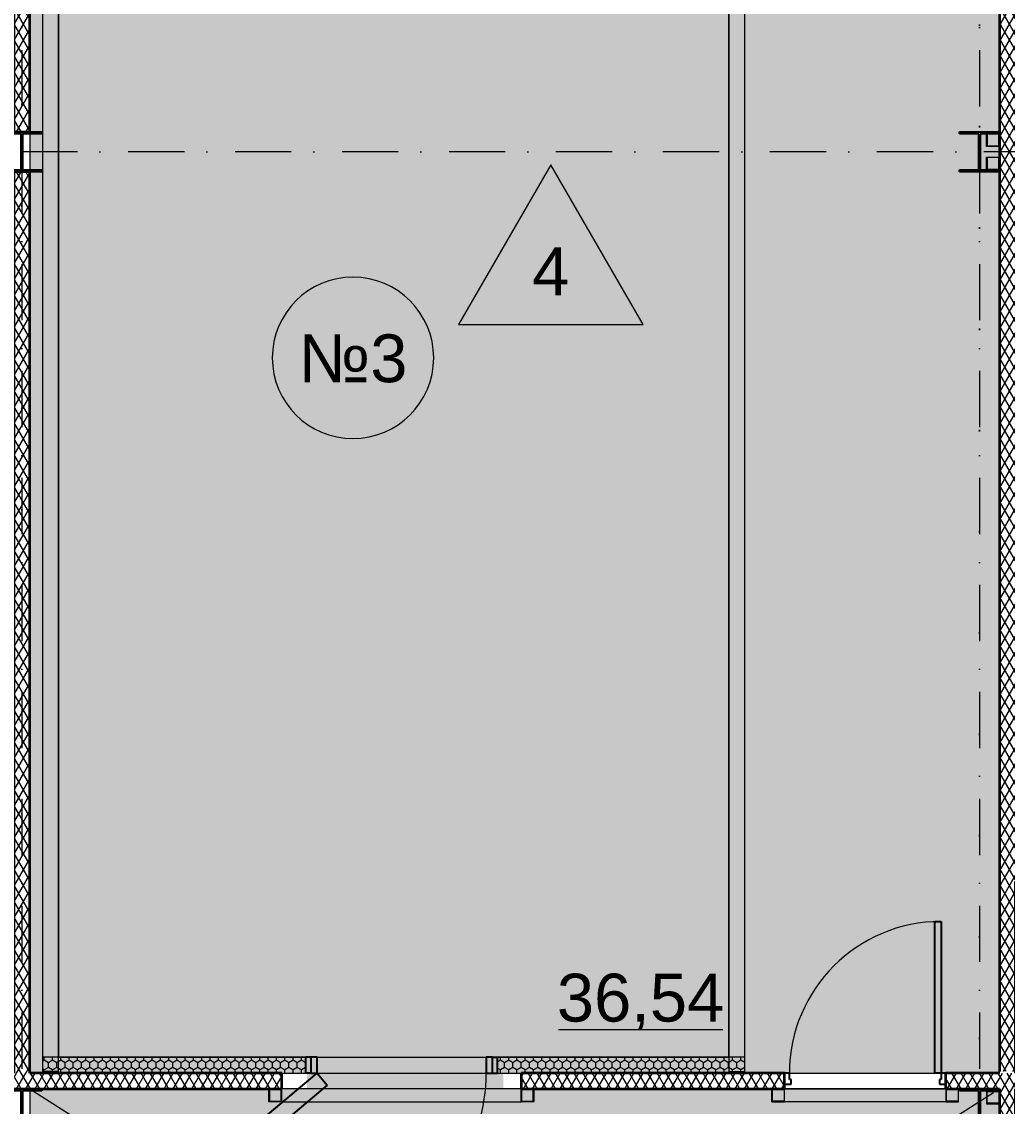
# Model space of a CAD drawing. Header units: millimetres. Extents: x -10605 to 104127, y -15987 to 52426.
# Drawn here: x 39999 to 46175, y 28017 to 34815 of the extents above; entities that cross this region are included whole.
import ezdxf
from ezdxf.enums import TextEntityAlignment as Align

# ---------------------------------------------------------------- set-up
doc = ezdxf.new("R2010")
doc.units = ezdxf.units.MM
doc.header["$MEASUREMENT"] = 0
for name, pattern in [('Dot & Dashed', [670.277762, 352.777767, -176.388884, 0, -141.111112]), ('roto_dd', [752.592, 376.296, -376.296]), ('Крупный пунктир', [634.99999, 0, -634.99999]), ('Штриховая', [300, 200, -100])]:
    doc.linetypes.add(name, pattern=pattern)
for name, color, linetype in [('Двери Archicad', 7, 'Continuous'), ('Зоны', 7, 'Continuous'), ('Зоны морозильные камеры', 7, 'Continuous'), ('Металлический каркас здания', 7, 'Continuous'), ('Морозильные камеры', 7, 'Continuous'), ('Оси', 7, 'Continuous'), ('Стены', 7, 'Continuous')]:
    doc.layers.add(name, color=color, linetype=linetype)
for name, color, linetype, lineweight in [('Двери Archicad_Ном._пера__3', 7, 'Continuous', 0), ('Двери Archicad_Ном._пера__97', 7, 'Continuous', 35), ('Двери Archicad_Ном._пера__98', 7, 'Continuous', 25), ('Зоны морозильные камеры_Ном._пера__100', 7, 'Continuous', 9), ('Зоны_Ном._пера__91', 255, 'Continuous', 0), ('Мебель и  оборудование_Ном._пера__200', 7, 'Continuous', 0), ('Металлический каркас здания_Ном._пера__98', 7, 'Continuous', 25), ('Металлический каркас здания_Ном._пера__99', 7, 'Continuous', 15), ('Оси_Ном._пера__200', 7, 'Continuous', 0), ('Паспорта Зон Archicad_Ном._пера__100', 7, 'Continuous', 9), ('Стены _Ном._пера__97', 7, 'Continuous', 35)]:
    doc.layers.add(name, color=color, linetype=linetype, lineweight=lineweight)
for name, color, linetype, lineweight, true_color in [('Двери Archicad_Ном._пера__6', 7, 'Continuous', 13, 0xc23fa3ff), ('Зоны морозильные камеры_Ном._пера__6', 7, 'Continuous', 13, 0xc23fa3ff), ('Морозильные камеры_Ном._пера__6', 7, 'Continuous', 13, 0xc23fa3ff)]:
    doc.layers.add(name, color=color, linetype=linetype, lineweight=lineweight, true_color=true_color)
doc.styles.add('РЎР“Р•РќР•Р\xa0РР\xa0_РЎРўРР›Р¬_1', font='arial.ttf')
pattern_1 = [(60, (0, 0), (-43.30127, 25), []), (120, (0, 0), (43.30127, 25), [])]
pattern_2 = [(90, (0, 0), (-60, 0), [])]
pattern_3 = [(90, (0, 0), (-51.961524, 0), [30, -60]), (90, (-25.98, 45), (-51.961524, 0), [30, -60]), (150, (-1e-14, 30), (25.98076, 45), [30, -60]), (150, (-51.96, 30), (25.98076, 45), [30, -60]), (210, (0, 0), (-25.98076, 45), [30, -60]), (210, (-51.96, -2e-14), (-25.98076, 45), [30, -60])]

# ---------------------------------------------------------------- blocks, each defined once
blk = doc.blocks.new('Разгрузочный тамбур_14_28', base_point=(44375.2, 38769.6))
at = {"layer": 'Зоны', "linetype": 'Continuous', "lineweight": 0, "true_color": 0x3f3f3f}
for points in [[(40129.9, 28225), (44530, 28225), (46125, 28225), (46125, 40125), (40050, 40125), (40050, 28225)], [(41787.5, 28225), (41787.5, 28125), (43017.5, 28125), (43017.5, 28225)]]:
    blk.add_hatch(color=250, dxfattribs=at).paths.add_polyline_path(points)
at = {"layer": 'Паспорта Зон Archicad_Ном._пера__100', "color": 7, "lineweight": 9, "style": 'РЎР“Р•РќР•Р\xa0РР\xa0_РЎРўРР›Р¬_1'}
for tag, p in [('ROOM_NUMBER', (43498.8, 38614.3)), ('ROOM_AREA', (44148, 37457.8))]:
    blk.add_attdef(tag, text='', height=300, dxfattribs=at).set_placement(p, align=Align.MIDDLE_CENTER)
blk = doc.blocks.new('Стена_4', base_point=(46125, 29425))
at = {"layer": 'Стены', "linetype": 'Continuous', "lineweight": 0, "true_color": 0x000000}
h = blk.add_hatch(dxfattribs=at)
h.set_pattern_fill('Batt_Insulation__3_', color=18, style=0, pattern_type=2)
h.set_pattern_definition(pattern_1)
h.paths.add_polyline_path([(46225, 29425), (46225, 40125), (46125, 40125), (46125, 29425)])
at = {"layer": 'Стены _Ном._пера__97', "color": 7, "linetype": 'Continuous', "lineweight": 35, "flags": 128}
blk.add_lwpolyline([(46125, 40125), (46125, 29425)], dxfattribs=at)
blk = doc.blocks.new('Колонна SHS ГК 27')
at = {"layer": 'Металлический каркас здания_Ном._пера__99', "linetype": 'Continuous', "lineweight": 0, "true_color": 0xffffff}
h = blk.add_hatch(dxfattribs=at)
h.set_pattern_fill('Barabбs_tйglakц_бllу', style=0, pattern_type=2)
h.set_pattern_definition(pattern_2)
h.paths.add_polyline_path([(-40, -40), (40, -40), (40, 40), (-40, 40)])
h.paths.add_polyline_path([(-36.4, -36.4), (-36.4, 36.4), (36.4, 36.4), (36.4, -36.4)], flags=0)
at = {"layer": 'Металлический каркас здания_Ном._пера__99', "color": 7, "linetype": 'Continuous', "lineweight": 15}
for p, q in [((40, 40), (-40, 40)), ((-40, 40), (-40, -40)), ((-36.4, -36.4), (-36.4, 36.4)), ((-36.4, 36.4), (36.4, 36.4)), ((36.4, 36.4), (36.4, -36.4)), ((40, -40), (40, 40)), ((-40, -40), (40, -40)), ((36.4, -36.4), (-36.4, -36.4))]:
    blk.add_line(p, q, dxfattribs=at)
blk = doc.blocks.new('Труба Квадратного Сечения ГК SHS 27_5')
at = {"layer": 'Металлический каркас здания_Ном._пера__99', "color": 7, "linetype": 'Continuous', "lineweight": 15}
for p, q in [((505, 40), (0, 40)), ((0, 40), (0, 0)), ((0, 0), (0, -40)), ((1010, 40), (505, 40)), ((1010, 0), (1010, 40)), ((1010, -40), (1010, 0)), ((0, -40), (505, -40)), ((505, -40), (1010, -40))]:
    blk.add_line(p, q, dxfattribs=at)
blk = doc.blocks.new('Труба Квадратного Сечения ГК SHS 27_6')
at = {"layer": 'Металлический каркас здания_Ном._пера__99', "color": 7, "linetype": 'Continuous', "lineweight": 15}
for p, q in [((750, 40), (0, 40)), ((0, 40), (0, 0)), ((0, 0), (0, -40)), ((1500, 40), (750, 40)), ((1500, 0), (1500, 40)), ((1500, -40), (1500, 0)), ((0, -40), (750, -40)), ((750, -40), (1500, -40))]:
    blk.add_line(p, q, dxfattribs=at)
blk = doc.blocks.new('Зона подготовки товара_42_61', base_point=(42816.7, 26474.5))
at = {"layer": 'Зоны', "linetype": 'Continuous', "lineweight": 0, "true_color": 0x3f3f3f}
blk.add_hatch(color=250, dxfattribs=at).paths.add_polyline_path([(40050, 24274.5), (46125, 24274.5), (46125, 28125), (40050, 28125)])
at = {"layer": 'Паспорта Зон Archicad_Ном._пера__100', "color": 7, "linetype": 'Continuous', "lineweight": 9}
blk.add_line((44800.5, 24469.7), (45830.1, 24469.7), dxfattribs=at)
for start, end in [(0, 180), (180, 0)]:
    blk.add_arc((44032.8, 25367.8), 505.7, start, end, dxfattribs=at)
at = {"layer": 'Паспорта Зон Archicad_Ном._пера__100', "color": 7, "lineweight": 9, "style": 'РЎР“Р•РќР•Р\xa0РР\xa0_РЎРўРР›Р¬_1'}
for tag, p in [('ROOM_NUMBER', (44032.8, 25367.8)), ('ROOM_AREA', (45315.3, 24669.2))]:
    blk.add_attdef(tag, text='', height=300, dxfattribs=at).set_placement(p, align=Align.MIDDLE_CENTER)
blk = doc.blocks.new('Морозильная камера №3_№3_82', base_point=(42258.1, 33075))
at = {"layer": 'Зоны морозильные камеры_Ном._пера__6', "linetype": 'Continuous', "lineweight": 0, "true_color": 0x0f283f}
blk.add_hatch(color=158, dxfattribs=at).paths.add_polyline_path([(44430, 37025), (40229.9, 37025), (40229.9, 28325), (44430, 28325)])
at = {"layer": 'Зоны морозильные камеры_Ном._пера__100', "color": 7, "linetype": 'Штриховая', "lineweight": 9, "flags": 128}
blk.add_lwpolyline([(44430, 37025), (40229.9, 37025), (40229.9, 28325), (44430, 28325)], close=True, dxfattribs=at)
at = {"layer": 'Паспорта Зон Archicad_Ном._пера__100', "color": 7, "linetype": 'Continuous', "lineweight": 9}
for p, q in [((43313.9, 33918.9), (42735.3, 32916.7)), ((43892.4, 32916.7), (43313.9, 33918.9)), ((42735.3, 32916.7), (43892.4, 32916.7)), ((43361.8, 28498.1), (44391.3, 28498.1))]:
    blk.add_line(p, q, dxfattribs=at)
for start, end in [(0, 180), (180, 0)]:
    blk.add_arc((42074.5, 32708), 505.7, start, end, dxfattribs=at)
at = {"layer": 'Паспорта Зон Archicad_Ном._пера__100', "color": 7, "lineweight": 9, "style": 'РЎР“Р•РќР•Р\xa0РР\xa0_РЎРўРР›Р¬_1'}
for tag, p in [('DUMMY_112', (43313.9, 33250.8)), ('ROOM_NUMBER', (42074.5, 32705.4)), ('ROOM_AREA', (43876.5, 28697.6))]:
    blk.add_attdef(tag, text='', height=300, dxfattribs=at).set_placement(p, align=Align.MIDDLE_CENTER)
blk = doc.blocks.new('Стена_16', base_point=(46125, 21875))
at = {"layer": 'Стены', "linetype": 'Continuous', "lineweight": 0, "true_color": 0x000000}
h = blk.add_hatch(dxfattribs=at)
h.set_pattern_fill('Batt_Insulation__3_', color=18, style=0, pattern_type=2)
h.set_pattern_definition(pattern_1)
h.paths.add_polyline_path([(46225, 24175), (46225, 28225), (46125, 28225), (46125, 24175)])
h = blk.add_hatch(dxfattribs=at)
h.set_pattern_fill('Batt_Insulation__3_', color=18, style=0, pattern_type=2)
h.set_pattern_definition(pattern_1)
h.paths.add_polyline_path([(46125, 24165), (46125, 21875), (46225, 21875), (46225, 24165)])
at = {"layer": 'Стены _Ном._пера__97', "color": 7, "linetype": 'Continuous', "lineweight": 35, "flags": 128}
for points in [[(46125, 28125), (46125, 24275)], [(46225, 21875), (46225, 28125)], [(46125, 24165), (46125, 21875)]]:
    blk.add_lwpolyline(points, dxfattribs=at)
blk = doc.blocks.new('Однопольная Дверь 27_3')
at = {"layer": 'Двери Archicad_Ном._пера__3', "color": 7, "linetype": 'Continuous', "lineweight": 0}
blk.add_arc((475, 0), 950, 90, 180, dxfattribs=at)
at = {"layer": 'Двери Archicad_Ном._пера__97', "color": 7, "linetype": 'Continuous', "lineweight": 35}
for p, q in [((-505, -70), (-505, 0)), ((-505, -70), (-505, 0)), ((505, -70), (505, 0)), ((505, -70), (505, 0)), ((-505, -100), (-505, -70)), ((505, -100), (505, -70))]:
    blk.add_line(p, q, dxfattribs=at)
at = {"layer": 'Двери Archicad_Ном._пера__98', "color": 7, "linetype": 'Continuous', "lineweight": 25}
for p, q in [((435, 0), (435, 950)), ((435, 950), (475, 950)), ((475, 950), (475, 0)), ((-475, 0), (-505, 0)), ((-505, 0), (-505, -70)), ((-475, -40), (-475, 0)), ((475, 0), (435, 0)), ((505, 0), (475, 0)), ((475, 0), (475, -40)), ((505, -70), (505, 0)), ((-465, -40), (-475, -40)), ((-465, -70), (-465, -40)), ((475, -40), (465, -40)), ((465, -40), (465, -70)), ((-505, -70), (-465, -70)), ((465, -70), (505, -70))]:
    blk.add_line(p, q, dxfattribs=at)
blk = doc.blocks.new('Простой Проем Двери')
at = {"layer": 'Двери Archicad_Ном._пера__97', "color": 7, "linetype": 'Continuous', "lineweight": 35}
for p, q in [((-750, 0), (-750, -100)), ((750, 0), (750, -100))]:
    blk.add_line(p, q, dxfattribs=at)
blk = doc.blocks.new('Стена_83', base_point=(-125, 28125))
at = {"layer": 'Стены', "linetype": 'Continuous', "lineweight": 0, "true_color": 0x000000}
h = blk.add_hatch(dxfattribs=at)
h.set_pattern_fill('Batt_Insulation__3_', color=18, style=0, pattern_type=2)
h.set_pattern_definition(pattern_1)
h.paths.add_polyline_path([(39789.5, 28125), (41629.5, 28125), (41629.5, 28225), (39789.5, 28225)])
h = blk.add_hatch(dxfattribs=at)
h.set_pattern_fill('Batt_Insulation__3_', color=18, style=0, pattern_type=2)
h.set_pattern_definition(pattern_1)
h.paths.add_polyline_path([(43129.5, 28125), (44779.5, 28125), (44779.5, 28225), (43129.5, 28225)])
h = blk.add_hatch(dxfattribs=at)
h.set_pattern_fill('Batt_Insulation__3_', color=18, style=0, pattern_type=2)
h.set_pattern_definition(pattern_1)
h.paths.add_polyline_path([(45789.5, 28125), (46125, 28125), (46125, 28225), (45789.5, 28225)])
at = {"layer": 'Стены _Ном._пера__97', "color": 7, "linetype": 'Continuous', "lineweight": 35}
for p, q in [((41629.5, 28125), (41629.5, 28225)), ((43129.5, 28125), (43129.5, 28225)), ((44779.5, 28155), (44779.5, 28225)), ((45789.5, 28155), (45789.5, 28225)), ((44779.5, 28125), (44779.5, 28155)), ((45789.5, 28125), (45789.5, 28155))]:
    blk.add_line(p, q, dxfattribs=at)
at = {"layer": 'Стены _Ном._пера__97', "color": 7, "linetype": 'Continuous', "lineweight": 35, "flags": 128}
for points in [[(41629.5, 28225), (40050, 28225)], [(44779.5, 28225), (43129.5, 28225)], [(46125, 28225), (45789.5, 28225)], [(39789.5, 28125), (41629.5, 28125)], [(43129.5, 28125), (44779.5, 28125)], [(45789.5, 28125), (46125, 28125)]]:
    blk.add_lwpolyline(points, dxfattribs=at)
at = {"layer": 'Двери Archicad', "color": 7, "linetype": 'Continuous', "lineweight": 50, "zscale": 1000}
blk.add_blockref('Однопольная Дверь 27_3', (45284.5, 28225), dxfattribs=at)
at = {"layer": 'Двери Archicad', "color": 7, "linetype": 'Continuous', "lineweight": 50, "zscale": 1000, "rotation": 180}
blk.add_blockref('Простой Проем Двери', (42379.5, 28125), dxfattribs=at)
blk = doc.blocks.new('Стена_106', base_point=(44530, 37125))
at = {"layer": 'Морозильные камеры', "linetype": 'Continuous', "lineweight": 0, "true_color": 0x000000}
h = blk.add_hatch(dxfattribs=at)
h.set_pattern_fill('Styrofoam_SM_Insulation__3_', color=18, style=0, pattern_type=2)
h.set_pattern_definition(pattern_3)
h.paths.add_polyline_path([(44430, 37025), (44430, 28235), (44530, 28235), (44530, 37025)])
h = blk.add_hatch(dxfattribs=at)
h.set_pattern_fill('Styrofoam_SM_Insulation__3_', color=18, style=0, pattern_type=2)
h.set_pattern_definition(pattern_3)
h.paths.add_polyline_path([(44430, 28225), (44530, 28225), (44530, 28235), (44430, 28235)])
at = {"layer": 'Морозильные камеры_Ном._пера__6', "color": 161, "linetype": 'Continuous', "lineweight": 13, "true_color": 0x3fa3ff, "flags": 128}
for points in [[(44530, 28235), (44530, 37125)], [(44430, 37025), (44430, 28235)], [(44430, 28235), (44530, 28235)]]:
    blk.add_lwpolyline(points, dxfattribs=at)
blk = doc.blocks.new('Стена_107', base_point=(40129.9, 28225))
at = {"layer": 'Морозильные камеры', "linetype": 'Continuous', "lineweight": 0, "true_color": 0x000000}
h = blk.add_hatch(dxfattribs=at)
h.set_pattern_fill('Styrofoam_SM_Insulation__3_', color=18, style=0, pattern_type=2)
h.set_pattern_definition(pattern_3)
h.paths.add_polyline_path([(40129.9, 37025), (40129.9, 28235), (40229.9, 28235), (40229.9, 37025)])
h = blk.add_hatch(dxfattribs=at)
h.set_pattern_fill('Styrofoam_SM_Insulation__3_', color=18, style=0, pattern_type=2)
h.set_pattern_definition(pattern_3)
h.paths.add_polyline_path([(40129.9, 28225), (40229.9, 28225), (40229.9, 28235), (40129.9, 28235)])
at = {"layer": 'Морозильные камеры_Ном._пера__6', "color": 161, "linetype": 'Continuous', "lineweight": 13, "true_color": 0x3fa3ff, "flags": 128}
for points in [[(40129.9, 37125), (40129.9, 28235)], [(40229.9, 28235), (40229.9, 37025)], [(40229.9, 28235), (40129.9, 28235)]]:
    blk.add_lwpolyline(points, dxfattribs=at)
blk = doc.blocks.new('Однопольная Дверь 27_4')
at = {"layer": 'Двери Archicad_Ном._пера__3', "color": 7, "linetype": 'Continuous', "lineweight": 0}
blk.add_arc((530, 0), 1060, 40, 180, dxfattribs=at)
at = {"layer": 'Двери Archicad_Ном._пера__6', "color": 161, "linetype": 'Continuous', "lineweight": 13, "true_color": 0x3fa3ff}
for p, q in [((-600, 0), (-600, -100)), ((-600, 0), (-600, -100)), ((600, 0), (600, -100)), ((600, 0), (600, -100))]:
    blk.add_line(p, q, dxfattribs=at)
at = {"layer": 'Двери Archicad_Ном._пера__98', "color": 7, "linetype": 'Continuous', "lineweight": 25}
for p, q in [((465.7, 76.6), (1277.7, 758)), ((1277.7, 758), (1342, 681.4)), ((1342, 681.4), (530, 0)), ((530, 0), (465.7, 76.6)), ((-570, 0), (-600, 0)), ((-600, 0), (-600, -100)), ((-530, 0), (-570, 0)), ((-570, 0), (-570, -100)), ((-530, -100), (-530, 0)), ((570, 0), (530, 0)), ((530, 0), (530, -100)), ((570, 0), (600, 0)), ((570, -100), (570, 0)), ((600, 0), (600, -100)), ((-570, -100), (-600, -100)), ((-570, -100), (-530, -100)), ((530, -100), (570, -100)), ((570, -100), (600, -100))]:
    blk.add_line(p, q, dxfattribs=at)
blk = doc.blocks.new('Стена_266', base_point=(44530, 28225))
at = {"layer": 'Морозильные камеры', "linetype": 'Continuous', "lineweight": 0, "true_color": 0x000000}
h = blk.add_hatch(dxfattribs=at)
h.set_pattern_fill('Styrofoam_SM_Insulation__3_', color=18, style=0, pattern_type=2)
h.set_pattern_definition(pattern_3)
h.paths.add_polyline_path([(40129.9, 28325), (40129.9, 28225), (41779.5, 28225), (41779.5, 28325)])
h = blk.add_hatch(dxfattribs=at)
h.set_pattern_fill('Styrofoam_SM_Insulation__3_', color=18, style=0, pattern_type=2)
h.set_pattern_definition(pattern_3)
h.paths.add_polyline_path([(42979.5, 28325), (42979.5, 28225), (44530, 28225), (44530, 28325)])
at = {"layer": 'Морозильные камеры_Ном._пера__6', "color": 161, "linetype": 'Continuous', "lineweight": 13, "true_color": 0x3fa3ff}
for p, q in [((41779.5, 28225), (41779.5, 28325)), ((42979.5, 28225), (42979.5, 28325))]:
    blk.add_line(p, q, dxfattribs=at)
at = {"layer": 'Морозильные камеры_Ном._пера__6', "color": 161, "linetype": 'Continuous', "lineweight": 13, "true_color": 0x3fa3ff, "flags": 128}
for points in [[(41779.5, 28325), (40129.9, 28325)], [(40129.9, 28325), (40129.9, 28225)], [(44530, 28325), (42979.5, 28325)], [(44530, 28225), (44530, 28325)], [(40129.9, 28225), (41779.5, 28225)], [(42979.5, 28225), (44530, 28225)]]:
    blk.add_lwpolyline(points, dxfattribs=at)
at = {"layer": 'Двери Archicad', "color": 7, "linetype": 'Continuous', "lineweight": 50, "zscale": 1000, "rotation": 179.9999990962202}
blk.add_blockref('Однопольная Дверь 27_4', (42379.5, 28225), dxfattribs=at)
blk = doc.blocks.new('Стена_364', base_point=(40000, 34125))
at = {"layer": 'Стены', "linetype": 'Continuous', "lineweight": 0, "true_color": 0x000000}
h = blk.add_hatch(dxfattribs=at)
h.set_pattern_fill('Batt_Insulation__3_', color=18, style=0, pattern_type=2)
h.set_pattern_definition(pattern_1)
h.paths.add_polyline_path([(40050, 34125), (40050, 39875), (39950, 39875), (39950, 34125)])
at = {"layer": 'Стены _Ном._пера__97', "color": 7, "linetype": 'Continuous', "lineweight": 35, "flags": 128}
for points in [[(40050, 39875), (39950, 39875)], [(39950, 39875), (39950, 34125)], [(40050, 34125), (40050, 39875)], [(39950, 34125), (40050, 34125)]]:
    blk.add_lwpolyline(points, dxfattribs=at)
blk = doc.blocks.new('Стена_376', base_point=(40000, 28125))
at = {"layer": 'Стены', "linetype": 'Continuous', "lineweight": 0, "true_color": 0x000000}
h = blk.add_hatch(dxfattribs=at)
h.set_pattern_fill('Batt_Insulation__3_', color=18, style=0, pattern_type=2)
h.set_pattern_definition(pattern_1)
h.paths.add_polyline_path([(40050, 28225), (40050, 33875), (39950, 33875), (39950, 28225)])
at = {"layer": 'Стены _Ном._пера__97', "color": 7, "linetype": 'Continuous', "lineweight": 35, "flags": 128}
for points in [[(40050, 33875), (39950, 33875)], [(39950, 33875), (39950, 28225)], [(40050, 28225), (40050, 33875)]]:
    blk.add_lwpolyline(points, dxfattribs=at)
blk = doc.blocks.new('Стена_411', base_point=(46125, 29425))
at = {"layer": 'Стены', "linetype": 'Continuous', "lineweight": 0, "true_color": 0x000000}
h = blk.add_hatch(dxfattribs=at)
h.set_pattern_fill('Batt_Insulation__3_', color=18, style=0, pattern_type=2)
h.set_pattern_definition(pattern_1)
h.paths.add_polyline_path([(46225, 28235), (46225, 29425), (46125, 29425), (46125, 28235)])
at = {"layer": 'Стены _Ном._пера__97', "color": 7, "linetype": 'Continuous', "lineweight": 35, "flags": 128}
for points in [[(46125, 29425), (46125, 28235)], [(46225, 28225), (46225, 29425)]]:
    blk.add_lwpolyline(points, dxfattribs=at)
blk = doc.blocks.new('Колонна Универсальная 27')
at = {"layer": 'Металлический каркас здания_Ном._пера__98', "linetype": 'Continuous', "lineweight": 0, "true_color": 0xffffff}
h = blk.add_hatch(dxfattribs=at)
h.set_pattern_fill('Barabбs_tйglakц_бllу', style=0, pattern_type=2)
h.set_pattern_definition(pattern_2)
h.paths.add_polyline_path([(-125, -125), (125, -125), (125, -113), (4, -113), (4, 113), (125, 113), (125, 125), (-125, 125), (-125, 113), (-4, 113), (-4, -113), (-125, -113)])
at = {"layer": 'Металлический каркас здания_Ном._пера__98', "color": 7, "linetype": 'Continuous', "lineweight": 25}
for p, q in [((125, 125), (-125, 125)), ((-125, 125), (-125, 113)), ((-125, 113), (-4, 113)), ((-4, 113), (-4, -113)), ((4, -113), (4, 113)), ((4, 113), (125, 113)), ((125, 113), (125, 125)), ((-4, -113), (-125, -113)), ((-125, -113), (-125, -125)), ((-125, -125), (125, -125)), ((125, -113), (4, -113)), ((125, -125), (125, -113))]:
    blk.add_line(p, q, dxfattribs=at)
blk = doc.blocks.new('Двутавp К 26020-83 27')
at = {"layer": 'Металлический каркас здания_Ном._пера__98', "color": 7, "linetype": 'Крупный пунктир', "lineweight": 25}
blk.add_line((0, 0), (39875, 0), dxfattribs=at)
blk = doc.blocks.new('Стандартный Маркер Сетки')
at = {"layer": 'Оси_Ном._пера__200', "color": 7, "linetype": 'Dot & Dashed', "lineweight": 0}
blk.add_line((0, 0), (107805.4, 0), dxfattribs=at)
at = {"layer": 'Оси_Ном._пера__200', "color": 7, "lineweight": 0, "style": 'РЎР“Р•РќР•Р\xa0РР\xa0_РЎРўРР›Р¬_1'}
blk.add_attdef('AC_MarkerText_1', text='', height=300, dxfattribs=at).set_placement((108205.4, 150), align=Align.TOP_CENTER)
blk = doc.blocks.new('Двутавp К 26020-83 27_4')
at = {"layer": 'Металлический каркас здания_Ном._пера__98', "color": 7, "linetype": 'Крупный пунктир', "lineweight": 25}
blk.add_line((0, 0), (39750, 0), dxfattribs=at)
blk = doc.blocks.new('Стандартный Маркер Сетки_4')
at = {"layer": 'Оси_Ном._пера__200', "color": 7, "linetype": 'Dot & Dashed', "lineweight": 0}
blk.add_line((0, 0), (55187, 0), dxfattribs=at)
at = {"layer": 'Оси_Ном._пера__200', "color": 7, "lineweight": 0, "style": 'РЎР“Р•РќР•Р\xa0РР\xa0_РЎРўРР›Р¬_1'}
blk.add_attdef('AC_MarkerText_1', text='', height=300, rotation=90, dxfattribs=at).set_placement((55368.5, -68.6), align=Align.TOP_CENTER)

msp = doc.modelspace()

# ---------------------------------------------------------------- linework, layer by layer
at = {"layer": 'Зоны морозильные камеры_Ном._пера__6', "color": 161, "linetype": 'Continuous', "lineweight": 13, "true_color": 0x3fa3ff, "flags": 128}
msp.add_lwpolyline([(44430, 37025.00012), (40229.94333, 37025.00012), (40229.94333, 28325.00012), (44430, 28325.00012)], close=True, dxfattribs=at)
at = {"layer": 'Зоны_Ном._пера__91', "color": 255, "linetype": 'Continuous', "lineweight": 0, "flags": 128}
for points in [[(40129.94335, 28225.00005), (44529.99998, 28225.00005), (46124.99999, 28225.00005), (46124.99999, 40125.00012), (40050.0002, 40125.00012), (40050.0002, 28225.00005)], [(40050.00006, 24274.50005), (46125, 24274.50005), (46125, 28125.00005), (40050.00006, 28125.00005)]]:
    msp.add_lwpolyline(points, close=True, dxfattribs=at)
at = {"layer": 'Мебель и  оборудование_Ном._пера__200', "color": 7, "linetype": 'roto_dd', "lineweight": 0, "flags": 128}
for points in [[(40050.00006, 28125.00005), (46125, 24274.50005)], [(40050.00006, 24274.50005), (46125, 28125.00005)]]:
    msp.add_lwpolyline(points, dxfattribs=at)

# ---------------------------------------------------------------- block references
at = {"layer": 'Зоны', "color": 7, "linetype": 'Continuous', "lineweight": 9}
msp.add_blockref('Разгрузочный тамбур_14_28', (44375.15297, 38769.61505), dxfattribs=at)
msp.add_blockref('Зона подготовки товара_42_61', (42816.6588, 26474.50005), dxfattribs=at).add_auto_attribs({'ROOM_NUMBER': '42', 'ROOM_AREA': '23,39'})
at = {"layer": 'Зоны морозильные камеры', "color": 7, "linetype": 'Continuous', "lineweight": 9}
msp.add_blockref('Морозильная камера №3_№3_82', (42258.14475, 33075.01501), dxfattribs=at).add_auto_attribs({'ROOM_NUMBER': '№3', 'ROOM_AREA': '36,54', 'DUMMY_112': '4'})
at = {"layer": 'Металлический каркас здания', "color": 7, "linetype": 'Continuous', "lineweight": 9, "zscale": 1000}
for name, p, rotation in [('Двутавp К 26020-83 27', (40000, 0), 90), ('Двутавp К 26020-83 27_4', (46000.00006, 39875.00005), 270)]:
    msp.add_blockref(name, p, dxfattribs=dict(at, rotation=rotation))
at = {"layer": 'Металлический каркас здания_Ном._пера__98', "color": 7, "linetype": 'Continuous', "lineweight": 25, "xscale": -1, "zscale": 1000}
for p in [(40000.01944, 33999.99222), (46000.01056, 33999.99222), (40000.015, 28000.00005), (46000, 28000.00005)]:
    msp.add_blockref('Колонна Универсальная 27', p, dxfattribs=at)
at = {"layer": 'Металлический каркас здания_Ном._пера__99', "color": 7, "linetype": 'Continuous', "lineweight": 15, "xscale": -1, "zscale": 1000}
for name, p in [('Колонна SHS ГК 27', (46085, 34072.99222)), ('Колонна SHS ГК 27', (46085, 33926.99222)), ('Труба Квадратного Сечения ГК SHS 27_5', (45789.50006, 28085.00005))]:
    msp.add_blockref(name, p, dxfattribs=at)
at = {"layer": 'Металлический каркас здания_Ном._пера__99', "color": 7, "linetype": 'Continuous', "lineweight": 15, "xscale": -1, "zscale": 1000, "rotation": 180}
for p in [(41587.47167, 28085.00005), (43167.47167, 28085.00005)]:
    msp.add_blockref('Колонна SHS ГК 27', p, dxfattribs=at)
at = {"layer": 'Металлический каркас здания_Ном._пера__99', "color": 7, "linetype": 'Continuous', "lineweight": 15, "zscale": 1000, "rotation": 180}
for name, p in [('Труба Квадратного Сечения ГК SHS 27_6', (43127.47167, 28085.00005)), ('Колонна SHS ГК 27', (46085, 28073.00005))]:
    msp.add_blockref(name, p, dxfattribs=at)
at = {"layer": 'Металлический каркас здания_Ном._пера__99', "color": 7, "linetype": 'Continuous', "lineweight": 15, "zscale": 1000}
for p in [(44739.50006, 28085.00005), (45829.50006, 28085.00005)]:
    msp.add_blockref('Колонна SHS ГК 27', p, dxfattribs=at)
at = {"layer": 'Морозильные камеры', "color": 161, "lineweight": 13, "true_color": 0x3fa3ff}
for name, p in [('Стена_107', (40129.94333, 28225.00005)), ('Стена_106', (44530, 37125.00012)), ('Стена_266', (44530, 28225.00005))]:
    msp.add_blockref(name, p, dxfattribs=at)
at = {"layer": 'Оси', "color": 8, "linetype": 'Continuous', "lineweight": 0, "true_color": 0x747474, "zscale": 1000, "rotation": 270}
for p in [(40000, 40000.00005), (46000, 40000.00005)]:
    msp.add_blockref('Стандартный Маркер Сетки_4', p, dxfattribs=at)
at = {"layer": 'Оси', "color": 8, "linetype": 'Continuous', "lineweight": 0, "true_color": 0x747474, "xscale": -1, "zscale": 1000}
msp.add_blockref('Стандартный Маркер Сетки', (98000.00007, 34000.00005), dxfattribs=at)
at = {"layer": 'Стены', "color": 7, "lineweight": 35}
for name, p in [('Стена_4', (46125, 29424.99151)), ('Стена_364', (40000.00006, 34124.99222)), ('Стена_376', (40000.00006, 28125.00005)), ('Стена_411', (46125, 29424.99151)), ('Стена_83', (-125, 28125.00005)), ('Стена_16', (46125, 21875.00005))]:
    msp.add_blockref(name, p, dxfattribs=at)

doc.saveas('drawing.dxf')
